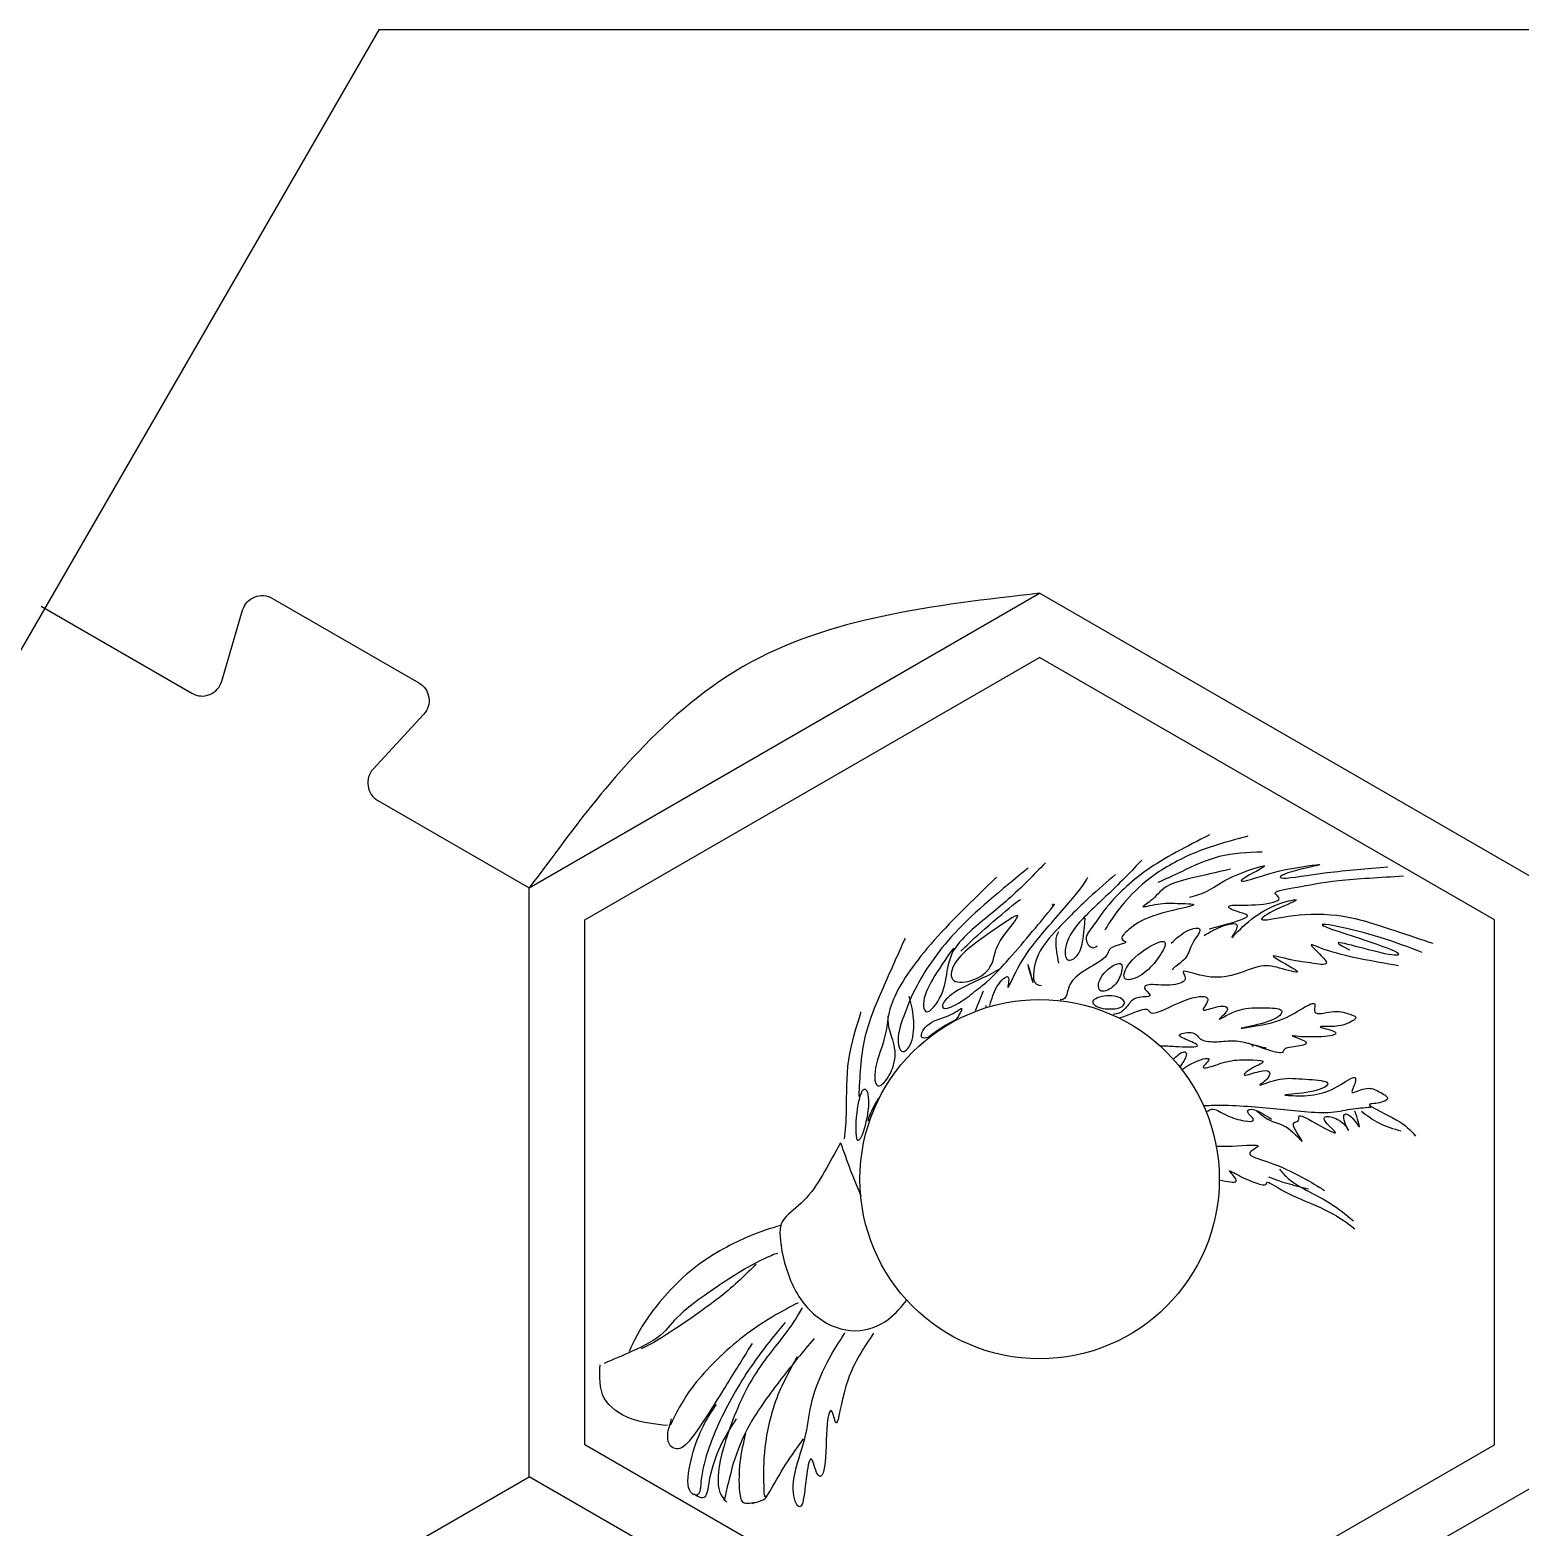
# Model space of a CAD drawing. Extents: x 0.1 to 20.7, y 0 to 17.9.
# Drawn here: x 4.15 to 8.712, y 13.347 to 17.932 of the extents above; entities that cross this region are included whole.
import ezdxf

# ---------------------------------------------------------------- set-up
doc = ezdxf.new("R2010")
doc.units = 0
doc.layers.add('Catan-Cuts&Scores', color=7, linetype='CONTINUOUS')

msp = doc.modelspace()

# ---------------------------------------------------------------- linework, layer by layer
at = {"layer": 'Catan-Cuts&Scores', "color": 1}
for points in [[(15.553303, 17.932221), (5.218721, 17.932225), (0.051425, 8.982221), (5.218713, 0.032228), (15.590346, 0.053614), (20.72059, 8.982217), (15.553303, 17.932221), (15.553303, 17.932221)], [(4.892579, 16.191464), (5.340854, 15.93265)], [(5.678768, 15.304772), (7.241272, 16.206882)], [(8.803775, 15.304772), (7.241272, 16.206882)], [(4.184579, 16.16744), (4.646275, 15.900882)], [(4.737492, 15.937401), (4.801358, 16.15494)], [(5.848779, 13.598704), (5.848779, 15.206614), (7.241272, 16.010571)], [(8.633764, 15.206618), (7.241272, 16.010571)], [(5.355567, 15.836174), (5.201094, 15.668536)], [(5.215815, 15.57206), (5.678768, 15.304772)], [(5.678768, 13.500551), (5.678768, 15.304772)], [(7.174869, 15.219268), (7.174869, 15.219268)], [(8.633764, 13.598704), (8.633764, 15.206614)], [(7.20589, 15.068217), (7.20589, 15.068217)], [(7.501256, 15.028429), (7.501256, 15.028429)], [(7.241272, 14.962661), (7.241272, 14.962661)], [(7.405496, 14.959646), (7.405496, 14.959646)], [(7.426401, 14.990665), (7.426401, 14.990665)], [(6.899736, 14.925929), (6.899736, 14.925929)], [(7.077086, 14.944811), (7.076524, 14.940008)], [(6.880178, 14.848374), (6.880178, 14.848374)], [(6.704174, 14.68856), (6.704174, 14.68856)], [(6.720728, 14.592981), (6.720728, 14.592981)], [(7.241272, 12.794751), (5.848779, 13.598704)], [(7.241272, 12.794751), (8.633764, 13.598704)], [(4.116264, 12.59844), (5.678768, 13.500551)], [(7.241272, 12.59844), (5.678768, 13.500551)], [(7.241272, 12.59844), (8.803775, 13.500551)]]:
    msp.add_lwpolyline(points, dxfattribs=at)
for points in [[(4.801358, 16.15494), (4.80694, 16.173957), (4.819697, 16.187992), (4.838099, 16.195358)], [(4.838099, 16.195358), (4.856496, 16.202725), (4.875414, 16.201374), (4.892579, 16.191464)], [(7.241272, 16.206882), (6.917929, 16.169996), (6.594586, 16.13311), (6.334169, 15.98276)], [(6.334169, 15.98276), (6.073751, 15.83241), (5.87626, 15.568586), (5.777515, 15.436678)], [(4.700751, 15.896985), (4.719154, 15.90435), (4.73191, 15.918386), (4.737492, 15.937401)], [(5.340854, 15.93265), (5.357858, 15.922835), (5.368429, 15.907354), (5.37139, 15.887944)], [(4.646275, 15.900882), (4.66344, 15.890972), (4.682358, 15.889618), (4.700751, 15.896985)], [(5.37139, 15.887944), (5.374346, 15.868536), (5.368869, 15.850607), (5.355567, 15.836174)], [(5.201094, 15.668536), (5.187792, 15.654094), (5.182315, 15.636169), (5.185275, 15.61676)], [(5.185275, 15.61676), (5.188236, 15.597354), (5.198811, 15.581874), (5.215815, 15.57206)], [(7.760878, 15.466756), (7.692094, 15.431689), (7.623307, 15.396622), (7.569363, 15.358858)], [(7.878213, 15.462708), (7.826964, 15.449221), (7.775717, 15.435736), (7.726488, 15.416178)], [(5.777515, 15.436678), (5.678772, 15.304768), (5.678772, 15.304768), (5.678772, 15.304768)], [(7.726488, 15.416178), (7.67726, 15.396622), (7.630056, 15.370996), (7.592964, 15.344701)], [(7.922721, 15.414157), (7.878212, 15.41281), (7.833708, 15.411461), (7.791228, 15.400669)], [(7.206562, 15.365603), (7.124292, 15.298169), (7.042019, 15.230736), (6.982678, 15.167343)], [(7.259161, 15.381788), (7.222744, 15.344024), (7.186331, 15.30626), (7.145197, 15.269846)], [(7.554528, 15.389878), (7.522157, 15.356161), (7.489788, 15.322444), (7.456071, 15.290075)], [(7.791228, 15.400669), (7.74874, 15.389878), (7.708275, 15.36965), (7.67726, 15.354815)], [(7.825618, 15.361556), (7.782457, 15.352114), (7.739299, 15.342674), (7.705583, 15.334583)], [(7.833036, 15.339303), (7.870122, 15.356161), (7.926772, 15.375043), (7.930142, 15.372346)], [(7.930142, 15.372346), (7.933512, 15.36965), (7.88361, 15.345374), (7.866075, 15.33391)], [(7.989485, 15.359536), (8.036012, 15.36965), (8.096704, 15.37774), (8.099401, 15.376393)], [(8.099401, 15.376393), (8.102099, 15.375046), (8.046803, 15.364256), (8.013086, 15.354142)], [(8.121654, 15.35144), (8.180322, 15.358858), (8.243712, 15.364256), (8.307099, 15.36965)], [(7.109453, 15.337279), (7.036626, 15.267146), (6.963796, 15.197015), (6.907826, 15.132275)], [(7.352897, 15.285354), (7.377846, 15.315701), (7.38324, 15.326488), (7.388638, 15.337279)], [(7.473607, 15.345374), (7.447981, 15.323792), (7.422354, 15.302213), (7.392008, 15.27389)], [(7.569363, 15.358858), (7.515414, 15.321094), (7.476303, 15.280633), (7.452697, 15.252988)], [(7.592964, 15.344701), (7.555874, 15.318397), (7.528901, 15.291425), (7.508, 15.267822)], [(7.67726, 15.354815), (7.64624, 15.339976), (7.624661, 15.330536), (7.603079, 15.321094)], [(7.705583, 15.334583), (7.671867, 15.326487), (7.647586, 15.319749), (7.628704, 15.30761)], [(7.759532, 15.297492), (7.778414, 15.307607), (7.795944, 15.322444), (7.833036, 15.339303)], [(7.866075, 15.33391), (7.848543, 15.322444), (7.863382, 15.323792), (7.886985, 15.330536)], [(7.886985, 15.330536), (7.910583, 15.337279), (7.942953, 15.349417), (7.989485, 15.359536)], [(8.013086, 15.354142), (7.979367, 15.344024), (7.967228, 15.334583), (7.988133, 15.334583)], [(7.988133, 15.334583), (8.009039, 15.334583), (8.062987, 15.344024), (8.121654, 15.35144)], [(8.029272, 15.306938), (8.062988, 15.313004), (8.102099, 15.321094), (8.157397, 15.327165)], [(8.157397, 15.327165), (8.212689, 15.333232), (8.284174, 15.337279), (8.355657, 15.341326)], [(7.145197, 15.269846), (7.104062, 15.233429), (7.058204, 15.198363), (7.029208, 15.172063)], [(7.157335, 15.250292), (7.17959, 15.268496), (7.180937, 15.268496), (7.182283, 15.268496)], [(7.251071, 15.166669), (7.28344, 15.205107), (7.327944, 15.255008), (7.352897, 15.285354)], [(7.392008, 15.27389), (7.361661, 15.245567), (7.326594, 15.210504), (7.298949, 15.181508)], [(7.456071, 15.290075), (7.422354, 15.257704), (7.387288, 15.226685), (7.363689, 15.199713)], [(7.628704, 15.30761), (7.609822, 15.295468), (7.596335, 15.277937), (7.582174, 15.265799)], [(7.700189, 15.276586), (7.720417, 15.281985), (7.74065, 15.287378), (7.759532, 15.297492)], [(7.902492, 15.252988), (7.934862, 15.255008), (7.967228, 15.261751), (7.973299, 15.269174)], [(7.973299, 15.269174), (7.979367, 15.276586), (7.959138, 15.284681), (7.963181, 15.290751)], [(7.963181, 15.290751), (7.967228, 15.296822), (7.995551, 15.300867), (8.029272, 15.306938)], [(7.971953, 15.255008), (8.000949, 15.265799), (8.030618, 15.271193), (8.025897, 15.266472)], [(7.062251, 15.169367), (7.091925, 15.195665), (7.135083, 15.232083), (7.157335, 15.250292)], [(7.174869, 15.219268), (7.174193, 15.225339), (7.145874, 15.206457), (7.116201, 15.186225)], [(7.256464, 15.215897), (7.287485, 15.253661), (7.287485, 15.255008), (7.286133, 15.254335)], [(7.281417, 15.250964), (7.28074, 15.250964), (7.282086, 15.253661), (7.28344, 15.256358)], [(7.286133, 15.254335), (7.284788, 15.253654), (7.282086, 15.250964), (7.281417, 15.250964)], [(7.452697, 15.252988), (7.429099, 15.225339), (7.421004, 15.2105), (7.410217, 15.195665)], [(7.508, 15.267822), (7.487094, 15.244221), (7.472256, 15.223988), (7.462142, 15.209154)], [(7.600386, 15.222644), (7.561272, 15.210507), (7.539693, 15.197018), (7.522157, 15.183535)], [(7.582174, 15.265799), (7.568015, 15.253661), (7.553178, 15.246917), (7.558575, 15.246917)], [(7.558575, 15.246917), (7.563968, 15.246917), (7.589594, 15.253661), (7.6105, 15.256358)], [(7.709631, 15.250967), (7.696142, 15.245569), (7.639496, 15.234782), (7.600386, 15.222644)], [(7.6105, 15.256358), (7.631401, 15.259056), (7.647586, 15.257706), (7.670513, 15.257039)], [(7.670513, 15.257039), (7.693444, 15.256358), (7.723114, 15.256358), (7.709631, 15.250967)], [(7.839775, 15.234107), (7.821567, 15.240178), (7.813481, 15.248264), (7.825618, 15.250964)], [(7.825618, 15.250964), (7.837751, 15.253661), (7.870122, 15.250964), (7.902492, 15.252988)], [(7.874843, 15.215225), (7.886307, 15.223988), (7.857985, 15.228036), (7.839775, 15.234107)], [(7.889681, 15.208481), (7.914633, 15.228036), (7.942953, 15.244221), (7.971953, 15.255008)], [(7.955094, 15.233429), (7.928118, 15.21994), (7.913279, 15.207803), (7.924744, 15.206457)], [(8.025897, 15.266472), (8.021181, 15.261751), (7.982062, 15.246917), (7.955094, 15.233429)], [(8.019157, 15.21994), (8.064335, 15.225339), (8.116933, 15.226685), (8.170882, 15.217921)], [(7.116201, 15.186225), (7.086528, 15.165996), (7.055508, 15.144417), (7.031232, 15.124862)], [(7.124292, 15.061472), (7.163401, 15.103953), (7.225444, 15.178133), (7.256464, 15.215897)], [(7.131708, 15.158579), (7.148567, 15.182178), (7.175539, 15.213197), (7.174869, 15.219268)], [(7.298949, 15.181508), (7.271303, 15.152508), (7.251071, 15.129583), (7.238256, 15.101933)], [(7.363689, 15.199713), (7.340083, 15.172736), (7.327944, 15.149811), (7.322551, 15.128906)], [(7.365032, 15.112721), (7.37515, 15.136326), (7.377846, 15.17409), (7.380543, 15.211854)], [(7.410217, 15.195665), (7.399425, 15.180831), (7.38594, 15.165992), (7.383917, 15.152508)], [(7.462142, 15.209154), (7.452028, 15.194315), (7.446631, 15.184878), (7.441236, 15.175438)], [(7.522157, 15.183535), (7.504626, 15.170042), (7.491138, 15.156558), (7.492487, 15.14914)], [(7.693444, 15.173414), (7.710976, 15.182178), (7.729858, 15.184878), (7.731886, 15.177461)], [(7.731886, 15.177461), (7.733906, 15.170039), (7.719071, 15.152508), (7.710303, 15.136326)], [(7.744693, 15.159251), (7.760878, 15.168693), (7.777063, 15.178133), (7.795944, 15.185551)], [(7.760878, 15.179481), (7.812126, 15.192968), (7.863378, 15.206457), (7.874843, 15.215225)], [(7.795944, 15.185551), (7.814826, 15.192972), (7.836406, 15.198363), (7.84315, 15.193646)], [(7.834382, 15.157228), (7.843146, 15.165996), (7.864728, 15.188921), (7.889681, 15.208481)], [(7.84315, 15.193646), (7.84989, 15.188921), (7.841803, 15.174086), (7.835732, 15.163972)], [(7.924744, 15.206457), (7.936208, 15.20511), (7.973976, 15.214547), (8.019157, 15.21994)], [(8.152, 15.186901), (8.114236, 15.194319), (8.087264, 15.197015), (8.122331, 15.183532)], [(8.122331, 15.183532), (8.157397, 15.170039), (8.254504, 15.140369), (8.301708, 15.122161)], [(8.2835, 15.153185), (8.238319, 15.167343), (8.189764, 15.179481), (8.152, 15.186901)], [(8.170882, 15.217921), (8.224831, 15.209154), (8.280131, 15.190272), (8.325981, 15.174764)], [(6.762165, 14.998083), (6.784417, 15.048657), (6.807346, 15.099906), (6.830275, 15.151157)], [(6.907826, 15.132275), (6.851854, 15.067539), (6.81274, 15.008197), (6.793858, 14.963689)], [(6.982678, 15.167343), (6.923335, 15.103953), (6.886921, 15.044614), (6.866015, 15.006174)], [(7.029208, 15.172063), (7.000212, 15.145768), (6.988075, 15.128232), (6.975933, 15.110701)], [(7.000213, 15.110701), (7.016397, 15.126882), (7.032583, 15.143067), (7.062251, 15.169367)], [(7.104062, 15.103953), (7.108107, 15.118792), (7.11485, 15.134972), (7.131708, 15.158579)], [(7.180938, 15.07024), (7.198472, 15.10126), (7.218701, 15.128232), (7.251071, 15.166669)], [(7.291532, 15.139024), (7.291532, 15.155204), (7.295575, 15.163299), (7.299626, 15.17139)], [(7.299626, 15.074283), (7.295575, 15.098563), (7.291532, 15.122835), (7.291532, 15.139024)], [(7.383917, 15.152508), (7.381893, 15.139024), (7.391335, 15.126882), (7.398751, 15.122835)], [(7.504626, 15.137003), (7.499232, 15.133629), (7.472256, 15.128235), (7.460792, 15.120818)], [(7.492487, 15.14914), (7.493835, 15.141719), (7.510019, 15.140372), (7.504626, 15.137003)], [(7.525528, 15.084397), (7.546438, 15.10665), (7.578803, 15.126886), (7.599036, 15.13565)], [(7.599036, 15.13565), (7.619264, 15.144417), (7.627358, 15.141717), (7.625335, 15.130256)], [(7.643539, 15.134972), (7.659725, 15.149811), (7.67591, 15.16465), (7.693444, 15.173414)], [(7.710303, 15.136326), (7.701536, 15.120142), (7.698839, 15.105303), (7.689397, 15.092492)], [(7.835732, 15.163972), (7.829661, 15.153854), (7.825618, 15.148464), (7.834382, 15.157228)], [(8.11491, 15.115421), (8.085914, 15.125536), (8.067032, 15.136326), (8.073775, 15.12756)], [(8.156725, 15.137), (8.149303, 15.136319), (8.169536, 15.125536), (8.189764, 15.114744)], [(8.234944, 15.118792), (8.199204, 15.128232), (8.164138, 15.137674), (8.156725, 15.137)], [(8.412299, 15.10665), (8.370488, 15.122835), (8.328681, 15.139024), (8.2835, 15.153185)], [(8.325981, 15.174764), (8.371839, 15.159251), (8.408251, 15.14711), (8.444669, 15.134972)], [(6.977283, 15.119464), (6.97189, 15.114744), (6.94761, 15.078326), (6.92806, 15.047307)], [(6.962449, 15.07024), (6.969193, 15.097212), (6.982678, 15.124185), (6.977283, 15.119464)], [(7.031232, 15.124862), (7.006957, 15.105307), (6.989421, 15.087768), (6.979307, 15.06889)], [(7.089228, 15.061472), (7.098669, 15.075631), (7.100012, 15.089122), (7.104062, 15.103953)], [(7.238256, 15.101933), (7.225444, 15.074283), (7.220047, 15.041917), (7.222744, 15.025056)], [(7.322551, 15.128906), (7.317154, 15.108), (7.318508, 15.089122), (7.327949, 15.084397)], [(7.327949, 15.084397), (7.33739, 15.079681), (7.354917, 15.089122), (7.365032, 15.112721)], [(7.441236, 15.091822), (7.429099, 15.079683), (7.400775, 15.064846), (7.379197, 15.051361)], [(7.398751, 15.122835), (7.406169, 15.118792), (7.411563, 15.122835), (7.416961, 15.126882)], [(7.460792, 15.120818), (7.449326, 15.113396), (7.453374, 15.103956), (7.441236, 15.091822)], [(7.625335, 15.130256), (7.623307, 15.118792), (7.611174, 15.098563), (7.597013, 15.080354)], [(7.689397, 15.092492), (7.679957, 15.079681), (7.663772, 15.06889), (7.655681, 15.062819)], [(8.004992, 15.085749), (7.978019, 15.091819), (7.948346, 15.10126), (7.958464, 15.093165)], [(7.958464, 15.093165), (7.968579, 15.085071), (8.018481, 15.059449), (8.028594, 15.050681)], [(8.079169, 15.07361), (8.056244, 15.076985), (8.031964, 15.079678), (8.004992, 15.085749)], [(8.073775, 15.12756), (8.080519, 15.118792), (8.11289, 15.090468), (8.118283, 15.078331)], [(8.222133, 15.087768), (8.183024, 15.095862), (8.14391, 15.105303), (8.11491, 15.115421)], [(8.339472, 15.066189), (8.300358, 15.072937), (8.261249, 15.079678), (8.222133, 15.087768)], [(8.326657, 15.098563), (8.307099, 15.09991), (8.270685, 15.10935), (8.234944, 15.118792)], [(8.301708, 15.122161), (8.348914, 15.103953), (8.346213, 15.097212), (8.326657, 15.098563)], [(6.92806, 15.047307), (6.9085, 15.016292), (6.893665, 14.990665), (6.888268, 14.967063)], [(6.944917, 14.987968), (6.955704, 15.016292), (6.955704, 15.043264), (6.962449, 15.07024)], [(6.979307, 15.06889), (6.969193, 15.050008), (6.966492, 15.029779), (6.978633, 15.021012)], [(7.039996, 15.023708), (7.062249, 15.032472), (7.079788, 15.047307), (7.089228, 15.061472)], [(7.054157, 14.996732), (7.068996, 15.008197), (7.085181, 15.018985), (7.124292, 15.061472)], [(7.121594, 15.058103), (7.102713, 15.047307), (7.083831, 15.036519), (7.061579, 15.025732)], [(7.145197, 15.000783), (7.148567, 15.004154), (7.163401, 15.039221), (7.180938, 15.07024)], [(7.20589, 15.068217), (7.203867, 15.075631), (7.20926, 15.056749), (7.213981, 15.039893)], [(7.220047, 15.017638), (7.217354, 15.027079), (7.207914, 15.060796), (7.20589, 15.068217)], [(7.213981, 15.039893), (7.218701, 15.023036), (7.222744, 15.008197), (7.220047, 15.017638)], [(7.379197, 15.051361), (7.357618, 15.037872), (7.342779, 15.025735), (7.334689, 15.009546)], [(7.433146, 15.036519), (7.446631, 15.055401), (7.472256, 15.072938), (7.484393, 15.07361)], [(7.490464, 15.04259), (7.485744, 15.027079), (7.47765, 15.01224), (7.464839, 15.001453)], [(7.484393, 15.07361), (7.496532, 15.07429), (7.495185, 15.058099), (7.490464, 15.04259)], [(7.501256, 15.028429), (7.495185, 15.037869), (7.504626, 15.062146), (7.525528, 15.084397)], [(7.597013, 15.080354), (7.58285, 15.062146), (7.566665, 15.045961), (7.547783, 15.035174)], [(7.655681, 15.062819), (7.647586, 15.056749), (7.647586, 15.055401), (7.647586, 15.054056)], [(7.683326, 15.049335), (7.674563, 15.048654), (7.689397, 15.035174), (7.686701, 15.025056)], [(7.754138, 15.03315), (7.724464, 15.037867), (7.692094, 15.050008), (7.683326, 15.049335)], [(7.838429, 15.039221), (7.810779, 15.031126), (7.783803, 15.028425), (7.754138, 15.03315)], [(7.918004, 15.064846), (7.894397, 15.060799), (7.866075, 15.047307), (7.838429, 15.039221)], [(7.98476, 15.056749), (7.960485, 15.063496), (7.941603, 15.06889), (7.918004, 15.064846)], [(8.028594, 15.050681), (8.038708, 15.041917), (8.009039, 15.050014), (7.98476, 15.056749)], [(8.118283, 15.078331), (8.123678, 15.066189), (8.102099, 15.07024), (8.079169, 15.07361)], [(6.706193, 14.842307), (6.718331, 14.897607), (6.73991, 14.947508), (6.762165, 14.998083)], [(6.866015, 15.006174), (6.84511, 14.967736), (6.839717, 14.950204), (6.831626, 14.928626)], [(6.978633, 15.021012), (6.990772, 15.012244), (7.017744, 15.01494), (7.039996, 15.023708)], [(7.061579, 15.025732), (7.039322, 15.01494), (7.013697, 15.004154), (6.992792, 14.992015)], [(7.007631, 14.960992), (7.025835, 14.973131), (7.039322, 14.985272), (7.054157, 14.996732)], [(7.089225, 14.944811), (7.094622, 14.965039), (7.100013, 14.985272), (7.111476, 15.003476)], [(7.111476, 15.003476), (7.122944, 15.021685), (7.140476, 15.037869), (7.145197, 15.031799)], [(7.145197, 15.031799), (7.149917, 15.025732), (7.141826, 14.99741), (7.145197, 15.000783)], [(7.222744, 15.025056), (7.225444, 15.008197), (7.236236, 15.00685), (7.247024, 15.0055)], [(7.334689, 15.009546), (7.326594, 14.993365), (7.325249, 14.973133), (7.317154, 14.965715)], [(7.426401, 14.990665), (7.418307, 14.99741), (7.419657, 15.017638), (7.433146, 15.036519)], [(7.464839, 15.001453), (7.452028, 14.990665), (7.434492, 14.983921), (7.426401, 14.990665)], [(7.547783, 15.035174), (7.528901, 15.024382), (7.507322, 15.018988), (7.501256, 15.028429)], [(7.575433, 15.008197), (7.561272, 15.00685), (7.559921, 15.000107), (7.565319, 14.992689)], [(7.640169, 15.00685), (7.616567, 15.005503), (7.589594, 15.009543), (7.575433, 15.008197)], [(7.686701, 15.025056), (7.684004, 15.01494), (7.663772, 15.008197), (7.640169, 15.00685)], [(6.691272, 14.412661), (6.691272, 14.716417), (6.937515, 14.962661), (7.241272, 14.962661)], [(6.793858, 14.963689), (6.774976, 14.919181), (6.776331, 14.889513), (6.76891, 14.855796)], [(6.855228, 14.905019), (6.853201, 14.929972), (6.847807, 14.951551), (6.842414, 14.973131)], [(6.888268, 14.967063), (6.882874, 14.943461), (6.886921, 14.921882), (6.899736, 14.925929)], [(6.899736, 14.925929), (6.912547, 14.929972), (6.934126, 14.959646), (6.944917, 14.987968)], [(6.948288, 14.954925), (6.940869, 14.943461), (6.942217, 14.934019), (6.954354, 14.935369)], [(6.992792, 14.992015), (6.97189, 14.979874), (6.955704, 14.966386), (6.948288, 14.954925)], [(6.954354, 14.935369), (6.966492, 14.936717), (6.989421, 14.948854), (7.007631, 14.960992)], [(7.045367, 14.929161), (7.053721, 14.949208), (7.061358, 14.969264), (7.068996, 14.989315)], [(7.241272, 14.962661), (7.545028, 14.962661), (7.791272, 14.716417), (7.791272, 14.412661)], [(7.317154, 14.965715), (7.313704, 14.962554), (7.309024, 14.961719), (7.303751, 14.961597)], [(7.405496, 14.959646), (7.399425, 14.951551), (7.410217, 14.94211), (7.427749, 14.93739)], [(7.454725, 14.974476), (7.434492, 14.974476), (7.411562, 14.967736), (7.405496, 14.959646)], [(7.498556, 14.959646), (7.492487, 14.967736), (7.474953, 14.974476), (7.454725, 14.974476)], [(7.484393, 14.93739), (7.499232, 14.94211), (7.504626, 14.951551), (7.498556, 14.959646)], [(7.51339, 14.947508), (7.505972, 14.938067), (7.497882, 14.927272), (7.486417, 14.921882)], [(7.541039, 14.96841), (7.527551, 14.965036), (7.520811, 14.956949), (7.51339, 14.947508)], [(7.578803, 14.973807), (7.57476, 14.970433), (7.554528, 14.971783), (7.541039, 14.96841)], [(7.565319, 14.992689), (7.570713, 14.985272), (7.58285, 14.977178), (7.578803, 14.973807)], [(7.593642, 14.921882), (7.613869, 14.925929), (7.661071, 14.951551), (7.696142, 14.963693)], [(7.696142, 14.963693), (7.731208, 14.975831), (7.754133, 14.974476), (7.756157, 14.96436)], [(7.756157, 14.96436), (7.758181, 14.954246), (7.739299, 14.935367), (7.741996, 14.931319)], [(8.038708, 14.931319), (8.05894, 14.943458), (8.077822, 14.954246), (8.082543, 14.950201)], [(8.082543, 14.950201), (8.087264, 14.946154), (8.077822, 14.927269), (8.08659, 14.921879)], [(6.687988, 14.900976), (6.695406, 14.924579), (6.694056, 14.924579), (6.692704, 14.924579)], [(6.782397, 14.867933), (6.777678, 14.885464), (6.777678, 14.898953), (6.777678, 14.91244)], [(6.831626, 14.928626), (6.823536, 14.907043), (6.81274, 14.881421), (6.809369, 14.857146)], [(6.848485, 14.831519), (6.855901, 14.851749), (6.857249, 14.880067), (6.855228, 14.905019)], [(6.985397, 14.902051), (6.955386, 14.886244), (6.927, 14.867764), (6.90059, 14.846893)], [(6.903779, 14.888839), (6.921988, 14.90165), (6.948961, 14.907043), (6.969193, 14.916488)], [(6.969193, 14.916488), (6.989421, 14.925925), (7.00291, 14.939414), (7.00291, 14.934019)], [(7.00291, 14.934019), (7.00291, 14.930063), (6.995654, 14.915944), (6.985397, 14.902051)], [(7.427749, 14.93739), (7.445283, 14.932669), (7.46956, 14.932669), (7.484393, 14.93739)], [(7.486417, 14.921882), (7.480496, 14.919099), (7.473678, 14.917749), (7.466425, 14.917099)], [(7.486803, 14.907414), (7.511429, 14.913886), (7.546846, 14.931528), (7.562618, 14.933346)], [(7.562618, 14.933346), (7.580154, 14.935369), (7.57341, 14.917835), (7.593642, 14.921882)], [(7.741996, 14.931319), (7.744693, 14.927269), (7.768972, 14.938064), (7.787854, 14.941435)], [(7.787854, 14.941435), (7.806736, 14.944804), (7.820221, 14.940754), (7.8155, 14.929969)], [(7.8155, 14.929969), (7.810779, 14.919182), (7.787854, 14.901647), (7.791228, 14.902319)], [(7.791228, 14.902319), (7.794599, 14.903), (7.824264, 14.921879), (7.851917, 14.930643)], [(7.851917, 14.930643), (7.879567, 14.939411), (7.905189, 14.938064), (7.928792, 14.937388)], [(7.957788, 14.902319), (7.936212, 14.892206), (7.901142, 14.884115), (7.879567, 14.879394)], [(7.928792, 14.937388), (7.952393, 14.936721), (7.973976, 14.936721), (7.980717, 14.930643)], [(7.980717, 14.930643), (7.987461, 14.924576), (7.979367, 14.912438), (7.957788, 14.902319)], [(7.963858, 14.895576), (7.996901, 14.905694), (8.018481, 14.919182), (8.038708, 14.931319)], [(8.08659, 14.921879), (8.095358, 14.916485), (8.122331, 14.924576), (8.143232, 14.925922)], [(8.143232, 14.925922), (8.164138, 14.927269), (8.178976, 14.921879), (8.191114, 14.917832)], [(8.208646, 14.905017), (8.204603, 14.89895), (8.187067, 14.88951), (8.169536, 14.884789)], [(8.191114, 14.917832), (8.203251, 14.913785), (8.212689, 14.911088), (8.208646, 14.905017)], [(6.656968, 14.778244), (6.664382, 14.830169), (6.680567, 14.877374), (6.687988, 14.900976)], [(6.76891, 14.855796), (6.761492, 14.822079), (6.745307, 14.784311), (6.73924, 14.753964)], [(6.798583, 14.805893), (6.79656, 14.828819), (6.787114, 14.850401), (6.782397, 14.867933)], [(6.809369, 14.857146), (6.806, 14.832867), (6.810043, 14.80994), (6.818811, 14.804543)], [(6.880178, 14.848374), (6.876131, 14.855796), (6.885571, 14.876024), (6.903779, 14.888839)], [(7.669843, 14.855125), (7.674562, 14.859846), (7.697487, 14.863889), (7.710303, 14.860518)], [(7.710303, 14.860518), (7.723114, 14.857144), (7.725811, 14.846357), (7.736603, 14.84029)], [(7.879567, 14.879394), (7.857985, 14.874675), (7.849893, 14.873324), (7.868103, 14.876021)], [(7.868103, 14.876021), (7.886307, 14.878722), (7.930815, 14.885461), (7.963858, 14.895576)], [(8.120307, 14.880068), (8.106146, 14.880068), (8.095354, 14.880068), (8.102775, 14.877371)], [(8.102775, 14.877371), (8.110193, 14.874675), (8.135815, 14.869281), (8.144586, 14.863883)], [(8.169536, 14.884789), (8.152, 14.880068), (8.134468, 14.880068), (8.120307, 14.880068)], [(8.144586, 14.863883), (8.15335, 14.858489), (8.145256, 14.853096), (8.123004, 14.850399)], [(6.688661, 14.665626), (6.691363, 14.726319), (6.694056, 14.787013), (6.706193, 14.842307)], [(6.818811, 14.804543), (6.827579, 14.79915), (6.841062, 14.811288), (6.848485, 14.831519)], [(6.90059, 14.846893), (6.890583, 14.844114), (6.882721, 14.843717), (6.880178, 14.848374)], [(7.61256, 14.820929), (7.626083, 14.821068), (7.640551, 14.820207), (7.657028, 14.819378)], [(7.657028, 14.819378), (7.684004, 14.818031), (7.716369, 14.816681), (7.723114, 14.820058)], [(7.694792, 14.838263), (7.678607, 14.845007), (7.665122, 14.850404), (7.669843, 14.855125)], [(7.723114, 14.820058), (7.729858, 14.823428), (7.710976, 14.831518), (7.694792, 14.838263)], [(7.736603, 14.84029), (7.747393, 14.834219), (7.766275, 14.832869), (7.784481, 14.833546)], [(7.784481, 14.833546), (7.802685, 14.834213), (7.820221, 14.836917), (7.837079, 14.836239)], [(7.837079, 14.836239), (7.85394, 14.835558), (7.870126, 14.831522), (7.885633, 14.827475)], [(7.885633, 14.827475), (7.901142, 14.823428), (7.915981, 14.819381), (7.924075, 14.817357)], [(7.893051, 14.8241), (7.889008, 14.824767), (7.891701, 14.822076), (7.894397, 14.819375)], [(7.926094, 14.813308), (7.90789, 14.819375), (7.897094, 14.823422), (7.893051, 14.8241)], [(7.924075, 14.817357), (7.932161, 14.815338), (7.933512, 14.815338), (7.934858, 14.815338)], [(7.980043, 14.799147), (7.969925, 14.799147), (7.944299, 14.807237), (7.926094, 14.813308)], [(7.992854, 14.811961), (7.98476, 14.807238), (7.990157, 14.799147), (7.980043, 14.799147)], [(8.038036, 14.820725), (8.022528, 14.818029), (8.000944, 14.816678), (7.992854, 14.811961)], [(8.04141, 14.849051), (8.018481, 14.850399), (8.009039, 14.853099), (8.016457, 14.850399)], [(8.016457, 14.850399), (8.023874, 14.847699), (8.04815, 14.839607), (8.055571, 14.83354)], [(8.055571, 14.83354), (8.062988, 14.827469), (8.053547, 14.823422), (8.038036, 14.820725)], [(8.123004, 14.850399), (8.100751, 14.847699), (8.064335, 14.847699), (8.04141, 14.849051)], [(6.650225, 14.628539), (6.650897, 14.669678), (6.649547, 14.726319), (6.656968, 14.778244)], [(6.784421, 14.73711), (6.795208, 14.758689), (6.800603, 14.782964), (6.798583, 14.805893)], [(7.651815, 14.78115), (7.656472, 14.785665), (7.661013, 14.789831), (7.665122, 14.793083)], [(7.665122, 14.793083), (7.681307, 14.805893), (7.690744, 14.804543), (7.690744, 14.795779)], [(7.690744, 14.795779), (7.690744, 14.787532), (7.682393, 14.772717), (7.671296, 14.758079)], [(7.678204, 14.74924), (7.68715, 14.755292), (7.697137, 14.761626), (7.706929, 14.766779)], [(7.706929, 14.766779), (7.732556, 14.780268), (7.756831, 14.785661), (7.759532, 14.78094)], [(7.759532, 14.78094), (7.762225, 14.776221), (7.743343, 14.761386), (7.741996, 14.755992)], [(7.773693, 14.760036), (7.790547, 14.765433), (7.808083, 14.772174), (7.828987, 14.775547)], [(7.828987, 14.775547), (7.84989, 14.778917), (7.874169, 14.778917), (7.893725, 14.778244)], [(7.925417, 14.7715), (7.922721, 14.766779), (7.902492, 14.758689), (7.887657, 14.749921)], [(7.893725, 14.778244), (7.913279, 14.777578), (7.928118, 14.776221), (7.925417, 14.7715)], [(6.73924, 14.753964), (6.733169, 14.723622), (6.737213, 14.700693), (6.747331, 14.698674)], [(6.747331, 14.698674), (6.757444, 14.69665), (6.773631, 14.715532), (6.784421, 14.73711)], [(7.741996, 14.755992), (7.74065, 14.750594), (7.756835, 14.754644), (7.773693, 14.760036)], [(7.887657, 14.749921), (7.872822, 14.741154), (7.863382, 14.731713), (7.869449, 14.731039)], [(7.869449, 14.731039), (7.875515, 14.730372), (7.897094, 14.738457), (7.913279, 14.742504)], [(7.936212, 14.718235), (7.926772, 14.708794), (7.910583, 14.699353), (7.916654, 14.7007)], [(7.913279, 14.742504), (7.929464, 14.746547), (7.940256, 14.746547), (7.944299, 14.741837)], [(7.916654, 14.7007), (7.922721, 14.702047), (7.951043, 14.714187), (7.977346, 14.718908)], [(7.944299, 14.741837), (7.948346, 14.737117), (7.94565, 14.727676), (7.936212, 14.718235)], [(7.977346, 14.718908), (8.003642, 14.723629), (8.027921, 14.720932), (8.054893, 14.718908)], [(8.054893, 14.718908), (8.081869, 14.716885), (8.111539, 14.715539), (8.120307, 14.709468)], [(8.145256, 14.691939), (8.169536, 14.70475), (8.193811, 14.723636), (8.203251, 14.724308)], [(8.203251, 14.724308), (8.212689, 14.724989), (8.207299, 14.707447), (8.202579, 14.695308)], [(6.68394, 14.628539), (6.688661, 14.661583), (6.696751, 14.685858), (6.704174, 14.68856)], [(6.704174, 14.68856), (6.71159, 14.691251), (6.718331, 14.672369), (6.717657, 14.644725)], [(8.090637, 14.685192), (8.064335, 14.677771), (8.023874, 14.673728), (8.004992, 14.671704)], [(8.071079, 14.669687), (8.096704, 14.672379), (8.120981, 14.679124), (8.145256, 14.691939)], [(8.120307, 14.709468), (8.129075, 14.703397), (8.116933, 14.69261), (8.090637, 14.685192)], [(8.202579, 14.695308), (8.197858, 14.683171), (8.193811, 14.676431), (8.201228, 14.677778)], [(8.201228, 14.677778), (8.208646, 14.679125), (8.227528, 14.688569), (8.242367, 14.690589)], [(8.242367, 14.690589), (8.257201, 14.692612), (8.267992, 14.687214), (8.280803, 14.680474)], [(8.280803, 14.680474), (8.293614, 14.673731), (8.308453, 14.665636), (8.306429, 14.658892)], [(6.644157, 14.536154), (6.646854, 14.561775), (6.649547, 14.587401), (6.650225, 14.628539)], [(6.681244, 14.538178), (6.677869, 14.553685), (6.679221, 14.595496), (6.68394, 14.628539)], [(6.717657, 14.644725), (6.716985, 14.617079), (6.70889, 14.580657), (6.700799, 14.55706)], [(6.716988, 14.595496), (6.719464, 14.60541), (6.732197, 14.634685), (6.748893, 14.660299)], [(6.748893, 14.660299), (6.738086, 14.638631), (6.728646, 14.616161), (6.720728, 14.592981)], [(7.744303, 14.637906), (7.754579, 14.638517), (7.764957, 14.639072), (7.775717, 14.639331)], [(7.751843, 14.620067), (7.758933, 14.622354), (7.764799, 14.627701), (7.773015, 14.627193)], [(7.773015, 14.627193), (7.783803, 14.626513), (7.798642, 14.615725), (7.8155, 14.607633)], [(7.775717, 14.639331), (7.804039, 14.639997), (7.83506, 14.63865), (7.866075, 14.636631)], [(7.866075, 14.636631), (7.897094, 14.634607), (7.928118, 14.631914), (7.957114, 14.629217)], [(7.878212, 14.617749), (7.875515, 14.625165), (7.884957, 14.629217), (7.899122, 14.625165)], [(7.957114, 14.629217), (7.98611, 14.626515), (8.013086, 14.623819), (8.04141, 14.621122)], [(8.004992, 14.671704), (7.98611, 14.669685), (7.988807, 14.669685), (8.003646, 14.669007)], [(8.003646, 14.669007), (8.018481, 14.66834), (8.045453, 14.666983), (8.071079, 14.669687)], [(8.125028, 14.617075), (8.150654, 14.618422), (8.172232, 14.623819), (8.193138, 14.627193)], [(8.193138, 14.627193), (8.214043, 14.630563), (8.234272, 14.631914), (8.254504, 14.63326)], [(8.270012, 14.644735), (8.254504, 14.642711), (8.242367, 14.644054), (8.257874, 14.634617)], [(8.257874, 14.634617), (8.273386, 14.625175), (8.316543, 14.604947), (8.343519, 14.588093)], [(8.306429, 14.658892), (8.304406, 14.652147), (8.285524, 14.646754), (8.270012, 14.644735)], [(6.720728, 14.592981), (6.717008, 14.590438), (6.715779, 14.590665), (6.716988, 14.595496)], [(7.8155, 14.607633), (7.832363, 14.599539), (7.85124, 14.59415), (7.867429, 14.591453)], [(7.867429, 14.591453), (7.88361, 14.588751), (7.897094, 14.588751), (7.896421, 14.59415)], [(7.896421, 14.59415), (7.895751, 14.599539), (7.880914, 14.610335), (7.878212, 14.617749)], [(7.899122, 14.625165), (7.913279, 14.621122), (7.932161, 14.608981), (7.951043, 14.596843)], [(7.906536, 14.621122), (7.921374, 14.608981), (7.936212, 14.596843), (7.951721, 14.590103)], [(7.951721, 14.590103), (7.967228, 14.583358), (7.983417, 14.582013), (8.002972, 14.567846)], [(8.018481, 14.57594), (8.014433, 14.590099), (8.029272, 14.587401), (8.033315, 14.592126)], [(8.033315, 14.592126), (8.037362, 14.596843), (8.030622, 14.608981), (8.040736, 14.606961)], [(8.040736, 14.606961), (8.05085, 14.604938), (8.077822, 14.588751), (8.102099, 14.575268)], [(8.04141, 14.621122), (8.069732, 14.618421), (8.099401, 14.615725), (8.125028, 14.617075)], [(8.114236, 14.592126), (8.107496, 14.60359), (8.118283, 14.606283), (8.131772, 14.60359)], [(8.146607, 14.555708), (8.145256, 14.560429), (8.120981, 14.580657), (8.114236, 14.592126)], [(8.131772, 14.60359), (8.145256, 14.60089), (8.16144, 14.592799), (8.172232, 14.582013)], [(8.172232, 14.604264), (8.172232, 14.615725), (8.183019, 14.614378), (8.194485, 14.603583)], [(8.185721, 14.563131), (8.183019, 14.568519), (8.172232, 14.592796), (8.172232, 14.604264)], [(8.172232, 14.582013), (8.183024, 14.571221), (8.188417, 14.557732), (8.185721, 14.563131)], [(8.194485, 14.603583), (8.205949, 14.592789), (8.218086, 14.57256), (8.22011, 14.573907)], [(8.22011, 14.573907), (8.222131, 14.575268), (8.214043, 14.598186), (8.205949, 14.621115)], [(8.226181, 14.621122), (8.243712, 14.607633), (8.261249, 14.59415), (8.281476, 14.584032)], [(8.281476, 14.584032), (8.301708, 14.573914), (8.324633, 14.567174), (8.347563, 14.560429)], [(8.343519, 14.588093), (8.370487, 14.571231), (8.381279, 14.557742), (8.392067, 14.544258)], [(6.700799, 14.55706), (6.692704, 14.533453), (6.684618, 14.522665), (6.681244, 14.538178)], [(8.002972, 14.567846), (8.022528, 14.553685), (8.045453, 14.526713), (8.045453, 14.528736)], [(8.045453, 14.528736), (8.045453, 14.53076), (8.022528, 14.561775), (8.018481, 14.57594)], [(8.102099, 14.575268), (8.126374, 14.561775), (8.147957, 14.550988), (8.146607, 14.555708)], [(6.632015, 14.524013), (6.615835, 14.494343), (6.59965, 14.464674), (6.582788, 14.435674)], [(6.632015, 14.524013), (6.651492, 14.468704), (6.670964, 14.413397), (6.693819, 14.362768)], [(7.782504, 14.513689), (7.788161, 14.513383), (7.794178, 14.513231), (7.800665, 14.513231)], [(7.800665, 14.513231), (7.837751, 14.513231), (7.89035, 14.518624), (7.905189, 14.5166)], [(7.888331, 14.497722), (7.879567, 14.490304), (7.884957, 14.484907), (7.902492, 14.478167)], [(7.905189, 14.5166), (7.920024, 14.514576), (7.897094, 14.505136), (7.888331, 14.497722)], [(7.902492, 14.478167), (7.920024, 14.471422), (7.949693, 14.463328), (7.982736, 14.449171)], [(7.975322, 14.443094), (7.983417, 14.433654), (7.991504, 14.424213), (8.002299, 14.414772)], [(7.982736, 14.449171), (8.015783, 14.435006), (8.052197, 14.414778), (8.074453, 14.401963)], [(6.582788, 14.435674), (6.565929, 14.406678), (6.548397, 14.378354), (6.527496, 14.355429)], [(7.241272, 13.862661), (6.937515, 13.862661), (6.691272, 14.108906), (6.691272, 14.412661)], [(7.791272, 14.412661), (7.791272, 14.108906), (7.545028, 13.862661), (7.241272, 13.862661)], [(7.791264, 14.410421), (7.815768, 14.405133), (7.840504, 14.40006), (7.84315, 14.406678)], [(7.822917, 14.437024), (7.820221, 14.441744), (7.83506, 14.432303), (7.851917, 14.423536)], [(7.84315, 14.406678), (7.845846, 14.413421), (7.825618, 14.432303), (7.822917, 14.437024)], [(7.851917, 14.423536), (7.868772, 14.414772), (7.887657, 14.406678), (7.903165, 14.401283)], [(7.903165, 14.401283), (7.918678, 14.39589), (7.930815, 14.393189), (7.934185, 14.39589)], [(7.934185, 14.39589), (7.937556, 14.398586), (7.932161, 14.406678), (7.942957, 14.401957)], [(7.998249, 14.399264), (7.978019, 14.405331), (7.960485, 14.412071), (7.942953, 14.418815)], [(7.942957, 14.401957), (7.95374, 14.397236), (7.980717, 14.379704), (8.015783, 14.362846)], [(8.064335, 14.382401), (8.04141, 14.387796), (8.018481, 14.393189), (7.998249, 14.399264)], [(8.002299, 14.414772), (8.013086, 14.405331), (8.026571, 14.39589), (8.048826, 14.383751)], [(8.074453, 14.401963), (8.096704, 14.389151), (8.104796, 14.383757), (8.11289, 14.37836)], [(6.527496, 14.355429), (6.506586, 14.3325), (6.482311, 14.314968), (6.466799, 14.299457)], [(8.015783, 14.362846), (8.050846, 14.345987), (8.094008, 14.329803), (8.127051, 14.312944)], [(8.048826, 14.383751), (8.071079, 14.371614), (8.102099, 14.356775), (8.129075, 14.339917)], [(8.127051, 14.312944), (8.160094, 14.296086), (8.183019, 14.278551), (8.205949, 14.261019)], [(8.129075, 14.339917), (8.156047, 14.32306), (8.178976, 14.304178), (8.201906, 14.285296)], [(6.448826, 14.270796), (6.418178, 14.262142), (6.387528, 14.253488), (6.341185, 14.232976)], [(6.466799, 14.299457), (6.451292, 14.283944), (6.444547, 14.270461), (6.446571, 14.236744)], [(6.341185, 14.232976), (6.294843, 14.212464), (6.232799, 14.180094), (6.178181, 14.136264)], [(6.446571, 14.236744), (6.448594, 14.203024), (6.459382, 14.149075), (6.478938, 14.102547)], [(6.427015, 14.181449), (6.413528, 14.176051), (6.385204, 14.16391), (6.345417, 14.140985)], [(6.437803, 14.184142), (6.439154, 14.185489), (6.4405, 14.186839), (6.427015, 14.181449)], [(6.178181, 14.136264), (6.123556, 14.092429), (6.076354, 14.037133), (6.045335, 13.993303)], [(6.345417, 14.140985), (6.305631, 14.118056), (6.254382, 14.084339), (6.213917, 14.055343)], [(6.373067, 14.151772), (6.342047, 14.120751), (6.311028, 14.089736), (6.261122, 14.050622)], [(6.478938, 14.102547), (6.498496, 14.056019), (6.526819, 14.016901), (6.561886, 13.989933)], [(6.261122, 14.050622), (6.211221, 14.011508), (6.142437, 13.964307), (6.099279, 13.936657)], [(6.213917, 14.055343), (6.173457, 14.026343), (6.143788, 14.002071), (6.123556, 13.980488)], [(6.502543, 14.034438), (6.451292, 14.007461), (6.400039, 13.980488), (6.344749, 13.938681)], [(6.777678, 13.983189), (6.801299, 14.000906), (6.818713, 14.022756), (6.835661, 14.043768)], [(6.045335, 13.993303), (6.014315, 13.949468), (5.999476, 13.917103), (5.984637, 13.884732)], [(6.514681, 14.018251), (6.498496, 13.991275), (6.482307, 13.964307), (6.454661, 13.928563)], [(6.561886, 13.989933), (6.596953, 13.962957), (6.63876, 13.948122), (6.677197, 13.948122)], [(6.123556, 13.980488), (6.103322, 13.95891), (6.092539, 13.940028), (6.058146, 13.918449)], [(6.344749, 13.938681), (6.289449, 13.896869), (6.230103, 13.840225), (6.190319, 13.791)], [(6.462083, 13.973749), (6.424319, 13.92789), (6.386551, 13.882036), (6.350138, 13.82741)], [(6.636063, 13.927217), (6.646854, 13.944071), (6.645504, 13.942725), (6.644157, 13.941378)], [(6.733169, 13.941378), (6.703496, 13.896867), (6.673826, 13.852363), (6.654944, 13.799086)], [(6.677197, 13.948122), (6.715633, 13.948122), (6.750701, 13.962957), (6.777678, 13.983189)], [(6.058146, 13.918449), (6.023751, 13.896867), (5.965756, 13.872594), (5.907764, 13.848319)], [(6.099279, 13.936657), (6.056122, 13.909008), (6.03859, 13.900917), (6.021056, 13.892822)], [(6.360929, 13.909008), (6.340697, 13.876638), (6.320468, 13.844272), (6.290796, 13.79639)], [(6.454661, 13.928563), (6.427015, 13.892822), (6.387901, 13.848319), (6.353508, 13.786949)], [(6.551094, 13.925189), (6.517378, 13.884732), (6.483661, 13.844272), (6.449268, 13.799764)], [(6.583461, 13.83685), (6.602343, 13.875292), (6.625272, 13.910358), (6.636063, 13.927217)], [(6.498496, 13.868547), (6.472867, 13.821343), (6.447244, 13.774138), (6.429713, 13.72356)], [(5.908437, 13.74244), (5.892929, 13.77144), (5.894279, 13.807854), (5.895626, 13.844272)], [(6.350138, 13.82741), (6.313725, 13.772792), (6.278657, 13.709401), (6.253708, 13.652756)], [(6.541654, 13.720867), (6.549744, 13.756607), (6.564579, 13.798414), (6.583461, 13.83685)], [(6.190319, 13.791), (6.150532, 13.741772), (6.130299, 13.699961), (6.110067, 13.65815)], [(6.290796, 13.79639), (6.261122, 13.748513), (6.222012, 13.685122), (6.195039, 13.646013)], [(6.353508, 13.786949), (6.319118, 13.725583), (6.289449, 13.647363), (6.273264, 13.589369)], [(6.449268, 13.799764), (6.414878, 13.755256), (6.379811, 13.706704), (6.354858, 13.662869)], [(6.654944, 13.799086), (6.636063, 13.745815), (6.627972, 13.683775), (6.621901, 13.669614)], [(5.991386, 13.679056), (5.956315, 13.691867), (5.923949, 13.713444), (5.908437, 13.74244)], [(6.211897, 13.656799), (6.224708, 13.682425), (6.238197, 13.702657), (6.251681, 13.722886)], [(6.429713, 13.72356), (6.412178, 13.672985), (6.402736, 13.619036), (6.398693, 13.575204)], [(6.522772, 13.618367), (6.532213, 13.655457), (6.533563, 13.685122), (6.541654, 13.720867)], [(6.60639, 13.699961), (6.600996, 13.710749), (6.594251, 13.69861), (6.590882, 13.662197)], [(6.101981, 13.65815), (6.064217, 13.662197), (6.026453, 13.66624), (5.991386, 13.679056)], [(6.109393, 13.660846), (6.111417, 13.66759), (6.112768, 13.672985), (6.114114, 13.678378)], [(6.312374, 13.678378), (6.294843, 13.651406), (6.277307, 13.624433), (6.263146, 13.594086)], [(6.621901, 13.669614), (6.615835, 13.655453), (6.611783, 13.689169), (6.60639, 13.699961)], [(6.108047, 13.600826), (6.101981, 13.610944), (6.101981, 13.624433), (6.103326, 13.635225)], [(6.103326, 13.635225), (6.104674, 13.646013), (6.107369, 13.654103), (6.109393, 13.660846)], [(6.195039, 13.646013), (6.168067, 13.606897), (6.153228, 13.592063), (6.139744, 13.588015)], [(6.177504, 13.56509), (6.186949, 13.600157), (6.199083, 13.631174), (6.211897, 13.656799)], [(6.253708, 13.652756), (6.228756, 13.59611), (6.213917, 13.546208), (6.207846, 13.511142)], [(6.354858, 13.662869), (6.32991, 13.619036), (6.315071, 13.579925), (6.30361, 13.541488)], [(6.340697, 13.633874), (6.333953, 13.604201), (6.327208, 13.574532), (6.323839, 13.544858)], [(6.464775, 13.539464), (6.483657, 13.569133), (6.501193, 13.593414), (6.518725, 13.617689)], [(6.489728, 13.500354), (6.495799, 13.536768), (6.513331, 13.581275), (6.522772, 13.618367)], [(6.590882, 13.662197), (6.587513, 13.625779), (6.587513, 13.56509), (6.582788, 13.532721)], [(6.139744, 13.588015), (6.126251, 13.583972), (6.114114, 13.590713), (6.108047, 13.600826)], [(6.263146, 13.594086), (6.248985, 13.56374), (6.238197, 13.530024), (6.232131, 13.501028)], [(6.273264, 13.589369), (6.257079, 13.531369), (6.254382, 13.493607), (6.258425, 13.469335)], [(6.398693, 13.575204), (6.394646, 13.531369), (6.395996, 13.497654), (6.396669, 13.476075)], [(6.166713, 13.468657), (6.161319, 13.490914), (6.168062, 13.530024), (6.177504, 13.56509)], [(6.30361, 13.541488), (6.292142, 13.503047), (6.284051, 13.465283), (6.275961, 13.427519)], [(6.323839, 13.544858), (6.320468, 13.515185), (6.320468, 13.485515), (6.321815, 13.463938)], [(6.414878, 13.455843), (6.425661, 13.474725), (6.445893, 13.509796), (6.464775, 13.539464)], [(6.543004, 13.55565), (6.537607, 13.559693), (6.532213, 13.538114), (6.528165, 13.508444)], [(6.561208, 13.509118), (6.553792, 13.521933), (6.548397, 13.551603), (6.543004, 13.55565)], [(6.582788, 13.532721), (6.578067, 13.500354), (6.568631, 13.496307), (6.561208, 13.509118)], [(6.207846, 13.511142), (6.201779, 13.476075), (6.204476, 13.455843), (6.197063, 13.448425)], [(6.232131, 13.501028), (6.22606, 13.472032), (6.224708, 13.447756), (6.217292, 13.439661)], [(6.495799, 13.420779), (6.489056, 13.435614), (6.483661, 13.463937), (6.489728, 13.500354)], [(6.528165, 13.508444), (6.524122, 13.478775), (6.521425, 13.441012), (6.516028, 13.422803)], [(6.197063, 13.448425), (6.189642, 13.441013), (6.17211, 13.446401), (6.166713, 13.468657)], [(6.217292, 13.439661), (6.209874, 13.431571), (6.196386, 13.439661), (6.182897, 13.447756)], [(6.258425, 13.469335), (6.262472, 13.445056), (6.273264, 13.434268), (6.284051, 13.423476)], [(6.321815, 13.463938), (6.323165, 13.442358), (6.325863, 13.428869), (6.333953, 13.423476)], [(6.395319, 13.430893), (6.402736, 13.434268), (6.404086, 13.436961), (6.414878, 13.455843)], [(6.396669, 13.476075), (6.397343, 13.454496), (6.397343, 13.445056), (6.398693, 13.441685)], [(6.398693, 13.441685), (6.400039, 13.438311), (6.402736, 13.441013), (6.405433, 13.443708)], [(6.333953, 13.423476), (6.342047, 13.418079), (6.355536, 13.420779), (6.369019, 13.423476)], [(6.360929, 13.419433), (6.374414, 13.423476), (6.387901, 13.427519), (6.395319, 13.430893)], [(6.516028, 13.422803), (6.510631, 13.404594), (6.502543, 13.405944), (6.495799, 13.420779)]]:
    msp.add_open_spline(points, degree=3, dxfattribs=at)

doc.saveas('drawing.dxf')
